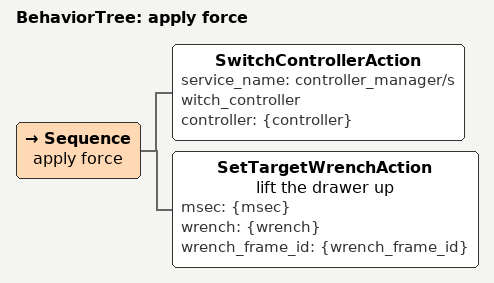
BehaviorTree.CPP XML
<root>
<!--
    inputs:
     - controller
     - msec
    - wrench
    - wrench_frame_id

  -->
    <BehaviorTree ID="apply force">
        <Sequence name="apply force">
            <!-- switch to find surface controller -->
            <SwitchControllerAction
                service_name="controller_manager/switch_controller"
                controller="{controller}"
            />
            <!-- find surface -->
            <!-- apply upwards wrench for few seconds to lift drawer up -->
            <SetTargetWrenchAction
                name="lift the drawer up"
                msec="{msec}"
                wrench="{wrench}"
                wrench_frame_id="{wrench_frame_id}"
            />

        </Sequence>
    </BehaviorTree>
</root>
